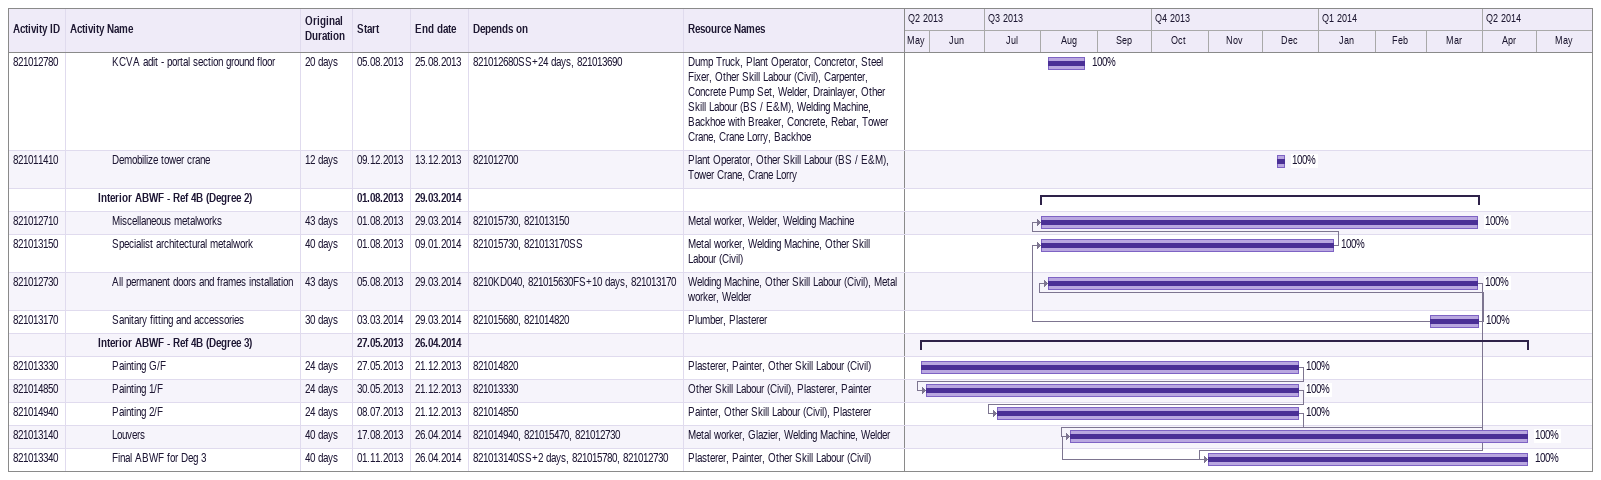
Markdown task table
| ID | Level | Task | Original duration | Start | Finish | Predecessors | Resources | % complete |
|---|---|---|---|---|---|---|---|---|
| 821012780 | 4 | KCVA adit - portal section ground floor | 20d | 2013-08-05 | 2013-08-25 | 821012680SS+24d, 821013690 | Dump Truck, Plant Operator, Concretor, Steel Fixer, Other Skill Labour (Civil), Carpenter, Concrete Pump Set, Welder, Drainlayer, Other Skill Labour (BS / E&M), Welding Machine, Backhoe with Breaker, Concrete, Rebar, Tower Crane, Crane Lorry, Backhoe | 100 |
| 821011410 | 4 | Demobilize tower crane | 12d | 2013-12-09 | 2013-12-13 | 821012700 | Plant Operator, Other Skill Labour (BS / E&M), Tower Crane, Crane Lorry | 100 |
|  | 3 | **Interior ABWF - Ref 4B (Degree 2)** |  | 2013-08-01 | 2014-03-29 |  |  |  |
| 821012710 | 4 | Miscellaneous metalworks | 43d | 2013-08-01 | 2014-03-29 | 821015730, 821013150 | Metal worker, Welder, Welding Machine | 100 |
| 821013150 | 4 | Specialist architectural metalwork | 40d | 2013-08-01 | 2014-01-09 | 821015730, 821013170SS | Metal worker, Welding Machine, Other Skill Labour (Civil) | 100 |
| 821012730 | 4 | All permanent doors and frames installation | 43d | 2013-08-05 | 2014-03-29 | 8210KD040, 821015630FS+10d, 821013170 | Welding Machine, Other Skill Labour (Civil), Metal worker, Welder | 100 |
| 821013170 | 4 | Sanitary fitting and accessories | 30d | 2014-03-03 | 2014-03-29 | 821015680, 821014820 | Plumber, Plasterer | 100 |
|  | 3 | **Interior ABWF - Ref 4B (Degree 3)** |  | 2013-05-27 | 2014-04-26 |  |  |  |
| 821013330 | 4 | Painting G/F | 24d | 2013-05-27 | 2013-12-21 | 821014820 | Plasterer, Painter, Other Skill Labour (Civil) | 100 |
| 821014850 | 4 | Painting 1/F | 24d | 2013-05-30 | 2013-12-21 | 821013330 | Other Skill Labour (Civil), Plasterer, Painter | 100 |
| 821014940 | 4 | Painting 2/F | 24d | 2013-07-08 | 2013-12-21 | 821014850 | Painter, Other Skill Labour (Civil), Plasterer | 100 |
| 821013140 | 4 | Louvers | 40d | 2013-08-17 | 2014-04-26 | 821014940, 821015470, 821012730 | Metal worker, Glazier, Welding Machine, Welder | 100 |
| 821013340 | 4 | Final ABWF for Deg 3 | 40d | 2013-11-01 | 2014-04-26 | 821013140SS+2d, 821015780, 821012730 | Plasterer, Painter, Other Skill Labour (Civil) | 100 |
